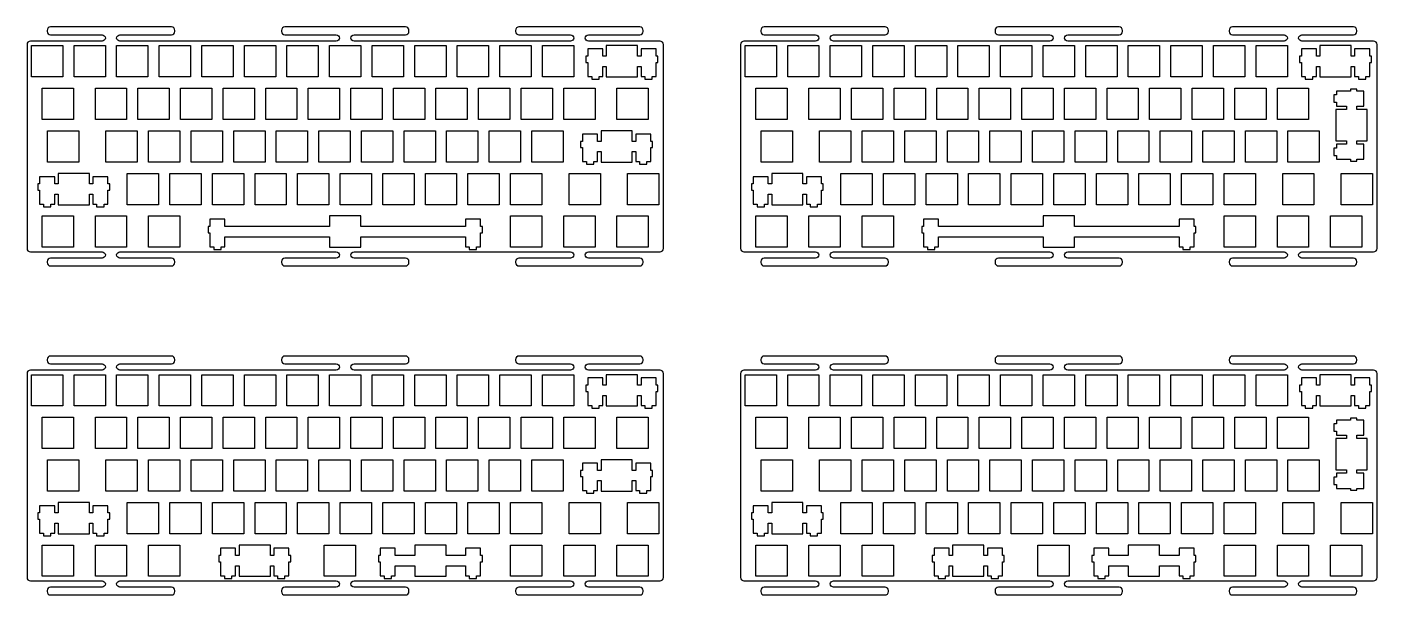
# Model space of a CAD drawing. Extents: x -303 to 932, y -145 to 109.
# Drawn here: x 328 to 932, y -145 to 109 of the extents above; entities that cross this region are included whole.
import ezdxf

# ---------------------------------------------------------------- set-up
doc = ezdxf.new("R2010")
doc.units = 0
doc.header["$MEASUREMENT"] = 0

msp = doc.modelspace()

# ---------------------------------------------------------------- linework, layer by layer
at = {"linetype": 'Continuous'}
for points in [[(328.1, 55.76), (328.1, 10.66), (328.1, 10.16, 0.414214), (329.6, 8.66), (361.66, 8.66, -0.399638), (363.15, 7.23, -0.399638), (361.66, 5.81), (338.66, 5.81, 0.414214), (337.16, 4.31), (337.16, 3.81, 0.414214), (338.66, 2.31), (365.68, 2.31), (392.7, 2.31, 0.414214), (394.2, 3.81), (394.2, 4.31, 0.414214), (392.7, 5.81), (369.7, 5.81, -0.399638), (368.2, 7.23, -0.399638), (369.7, 8.66), (466.43, 8.66, -0.399638), (467.92, 7.23, -0.399638), (466.43, 5.81), (443.43, 5.81, 0.414214), (441.93, 4.31), (441.93, 3.81, 0.414214), (443.43, 2.31), (470.45, 2.31), (497.47, 2.31, 0.414214), (498.97, 3.81), (498.97, 4.31, 0.414214), (497.47, 5.81), (474.47, 5.81, -0.399638), (472.97, 7.23, -0.399638), (474.47, 8.66), (571.2, 8.66, -0.399638), (572.69, 7.23, -0.399638), (571.2, 5.81), (548.2, 5.81, 0.414214), (546.7, 4.31), (546.7, 3.81, 0.414214), (548.2, 2.31), (575.22, 2.31), (602.24, 2.31, 0.414214), (603.74, 3.81), (603.74, 4.31, 0.414214), (602.24, 5.81), (579.24, 5.81, -0.399638), (577.74, 7.23, -0.399638), (579.24, 8.66), (611.3, 8.66, 0.414214), (612.8, 10.16), (612.8, 55.76), (612.8, 101.36, 0.414214), (611.3, 102.86), (579.24, 102.86, -0.399638), (577.74, 104.28, -0.399638), (579.24, 105.71), (602.24, 105.71, 0.414214), (603.74, 107.21), (603.74, 107.71, 0.414214), (602.24, 109.21), (575.22, 109.21), (548.2, 109.21, 0.414214), (546.7, 107.71), (546.7, 107.21, 0.414214), (548.2, 105.71), (571.2, 105.71, -0.399638), (572.69, 104.28, -0.399638), (571.2, 102.86), (474.47, 102.86, -0.399638), (472.97, 104.28, -0.399638), (474.47, 105.71), (497.47, 105.71, 0.414214), (498.97, 107.21), (498.97, 107.71, 0.414214), (497.47, 109.21), (470.45, 109.21), (443.43, 109.21, 0.414214), (441.93, 107.71), (441.93, 107.21, 0.414214), (443.43, 105.71), (466.43, 105.71, -0.399638), (467.92, 104.28, -0.399638), (466.43, 102.86), (369.7, 102.86, -0.399638), (368.2, 104.28, -0.399638), (369.7, 105.71), (392.7, 105.71, 0.414214), (394.2, 107.21), (394.2, 107.71, 0.414214), (392.7, 109.21), (365.68, 109.21), (338.66, 109.21, 0.414214), (337.16, 107.71), (337.16, 107.21, 0.414214), (338.66, 105.71), (361.66, 105.71, -0.399638), (363.15, 104.28, -0.399638), (361.66, 102.86), (329.6, 102.86, 0.414214), (328.1, 101.36), (328.1, 100.86)], [(647.35, 55.76), (647.35, 10.66), (647.35, 10.16, 0.414214), (648.85, 8.66), (680.91, 8.66, -0.399638), (682.4, 7.23, -0.399638), (680.91, 5.81), (657.91, 5.81, 0.414214), (656.41, 4.31), (656.41, 3.81, 0.414214), (657.91, 2.31), (684.93, 2.31), (711.95, 2.31, 0.414214), (713.45, 3.81), (713.45, 4.31, 0.414214), (711.95, 5.81), (688.95, 5.81, -0.399638), (687.45, 7.23, -0.399638), (688.95, 8.66), (785.68, 8.66, -0.399638), (787.17, 7.23, -0.399638), (785.68, 5.81), (762.68, 5.81, 0.414214), (761.18, 4.31), (761.18, 3.81, 0.414214), (762.68, 2.31), (789.7, 2.31), (816.72, 2.31, 0.414214), (818.22, 3.81), (818.22, 4.31, 0.414214), (816.72, 5.81), (793.72, 5.81, -0.399638), (792.22, 7.23, -0.399638), (793.72, 8.66), (890.45, 8.66, -0.399638), (891.94, 7.23, -0.399638), (890.45, 5.81), (867.45, 5.81, 0.414214), (865.95, 4.31), (865.95, 3.81, 0.414214), (867.45, 2.31), (894.47, 2.31), (921.49, 2.31, 0.414214), (922.99, 3.81), (922.99, 4.31, 0.414214), (921.49, 5.81), (898.49, 5.81, -0.399638), (896.99, 7.23, -0.399638), (898.49, 8.66), (930.55, 8.66, 0.414214), (932.05, 10.16), (932.05, 55.76), (932.05, 101.36, 0.414214), (930.55, 102.86), (898.49, 102.86, -0.399638), (896.99, 104.28, -0.399638), (898.49, 105.71), (921.49, 105.71, 0.414214), (922.99, 107.21), (922.99, 107.71, 0.414214), (921.49, 109.21), (894.47, 109.21), (867.45, 109.21, 0.414214), (865.95, 107.71), (865.95, 107.21, 0.414214), (867.45, 105.71), (890.45, 105.71, -0.399638), (891.94, 104.28, -0.399638), (890.45, 102.86), (793.72, 102.86, -0.399638), (792.22, 104.28, -0.399638), (793.72, 105.71), (816.72, 105.71, 0.414214), (818.22, 107.21), (818.22, 107.71, 0.414214), (816.72, 109.21), (789.7, 109.21), (762.68, 109.21, 0.414214), (761.18, 107.71), (761.18, 107.21, 0.414214), (762.68, 105.71), (785.68, 105.71, -0.399638), (787.17, 104.28, -0.399638), (785.68, 102.86), (688.95, 102.86, -0.399638), (687.45, 104.28, -0.399638), (688.95, 105.71), (711.95, 105.71, 0.414214), (713.45, 107.21), (713.45, 107.71, 0.414214), (711.95, 109.21), (684.93, 109.21), (657.91, 109.21, 0.414214), (656.41, 107.71), (656.41, 107.21, 0.414214), (657.91, 105.71), (680.91, 105.71, -0.399638), (682.4, 104.28, -0.399638), (680.91, 102.86), (648.85, 102.86, 0.414214), (647.35, 101.36), (647.35, 100.86)], [(328.1, -91.44), (328.1, -136.54), (328.1, -137.04, 0.414214), (329.6, -138.54), (361.66, -138.54, -0.399638), (363.15, -139.97, -0.399638), (361.66, -141.39), (338.66, -141.39, 0.414214), (337.16, -142.89), (337.16, -143.39, 0.414214), (338.66, -144.89), (365.68, -144.89), (392.7, -144.89, 0.414214), (394.2, -143.39), (394.2, -142.89, 0.414214), (392.7, -141.39), (369.7, -141.39, -0.399638), (368.2, -139.97, -0.399638), (369.7, -138.54), (466.43, -138.54, -0.399638), (467.92, -139.97, -0.399638), (466.43, -141.39), (443.43, -141.39, 0.414214), (441.93, -142.89), (441.93, -143.39, 0.414214), (443.43, -144.89), (470.45, -144.89), (497.47, -144.89, 0.414214), (498.97, -143.39), (498.97, -142.89, 0.414214), (497.47, -141.39), (474.47, -141.39, -0.399638), (472.97, -139.97, -0.399638), (474.47, -138.54), (571.2, -138.54, -0.399638), (572.69, -139.97, -0.399638), (571.2, -141.39), (548.2, -141.39, 0.414214), (546.7, -142.89), (546.7, -143.39, 0.414214), (548.2, -144.89), (575.22, -144.89), (602.24, -144.89, 0.414214), (603.74, -143.39), (603.74, -142.89, 0.414214), (602.24, -141.39), (579.24, -141.39, -0.399638), (577.74, -139.97, -0.399638), (579.24, -138.54), (611.3, -138.54, 0.414214), (612.8, -137.04), (612.8, -91.44), (612.8, -45.84, 0.414214), (611.3, -44.34), (579.24, -44.34, -0.399638), (577.74, -42.92, -0.399638), (579.24, -41.49), (602.24, -41.49, 0.414214), (603.74, -39.99), (603.74, -39.49, 0.414214), (602.24, -37.99), (575.22, -37.99), (548.2, -37.99, 0.414214), (546.7, -39.49), (546.7, -39.99, 0.414214), (548.2, -41.49), (571.2, -41.49, -0.399638), (572.69, -42.92, -0.399638), (571.2, -44.34), (474.47, -44.34, -0.399638), (472.97, -42.92, -0.399638), (474.47, -41.49), (497.47, -41.49, 0.414214), (498.97, -39.99), (498.97, -39.49, 0.414214), (497.47, -37.99), (470.45, -37.99), (443.43, -37.99, 0.414214), (441.93, -39.49), (441.93, -39.99, 0.414214), (443.43, -41.49), (466.43, -41.49, -0.399638), (467.92, -42.92, -0.399638), (466.43, -44.34), (369.7, -44.34, -0.399638), (368.2, -42.92, -0.399638), (369.7, -41.49), (392.7, -41.49, 0.414214), (394.2, -39.99), (394.2, -39.49, 0.414214), (392.7, -37.99), (365.68, -37.99), (338.66, -37.99, 0.414214), (337.16, -39.49), (337.16, -39.99, 0.414214), (338.66, -41.49), (361.66, -41.49, -0.399638), (363.15, -42.92, -0.399638), (361.66, -44.34), (329.6, -44.34, 0.414214), (328.1, -45.84), (328.1, -46.34)], [(647.35, -91.44), (647.35, -136.54), (647.35, -137.04, 0.414214), (648.85, -138.54), (680.91, -138.54, -0.399638), (682.4, -139.97, -0.399638), (680.91, -141.39), (657.91, -141.39, 0.414214), (656.41, -142.89), (656.41, -143.39, 0.414214), (657.91, -144.89), (684.93, -144.89), (711.95, -144.89, 0.414214), (713.45, -143.39), (713.45, -142.89, 0.414214), (711.95, -141.39), (688.95, -141.39, -0.399638), (687.45, -139.97, -0.399638), (688.95, -138.54), (785.68, -138.54, -0.399638), (787.17, -139.97, -0.399638), (785.68, -141.39), (762.68, -141.39, 0.414214), (761.18, -142.89), (761.18, -143.39, 0.414214), (762.68, -144.89), (789.7, -144.89), (816.72, -144.89, 0.414214), (818.22, -143.39), (818.22, -142.89, 0.414214), (816.72, -141.39), (793.72, -141.39, -0.399638), (792.22, -139.97, -0.399638), (793.72, -138.54), (890.45, -138.54, -0.399638), (891.94, -139.97, -0.399638), (890.45, -141.39), (867.45, -141.39, 0.414214), (865.95, -142.89), (865.95, -143.39, 0.414214), (867.45, -144.89), (894.47, -144.89), (921.49, -144.89, 0.414214), (922.99, -143.39), (922.99, -142.89, 0.414214), (921.49, -141.39), (898.49, -141.39, -0.399638), (896.99, -139.97, -0.399638), (898.49, -138.54), (930.55, -138.54, 0.414214), (932.05, -137.04), (932.05, -91.44), (932.05, -45.84, 0.414214), (930.55, -44.34), (898.49, -44.34, -0.399638), (896.99, -42.92, -0.399638), (898.49, -41.49), (921.49, -41.49, 0.414214), (922.99, -39.99), (922.99, -39.49, 0.414214), (921.49, -37.99), (894.47, -37.99), (867.45, -37.99, 0.414214), (865.95, -39.49), (865.95, -39.99, 0.414214), (867.45, -41.49), (890.45, -41.49, -0.399638), (891.94, -42.92, -0.399638), (890.45, -44.34), (793.72, -44.34, -0.399638), (792.22, -42.92, -0.399638), (793.72, -41.49), (816.72, -41.49, 0.414214), (818.22, -39.99), (818.22, -39.49, 0.414214), (816.72, -37.99), (789.7, -37.99), (762.68, -37.99, 0.414214), (761.18, -39.49), (761.18, -39.99, 0.414214), (762.68, -41.49), (785.68, -41.49, -0.399638), (787.17, -42.92, -0.399638), (785.68, -44.34), (688.95, -44.34, -0.399638), (687.45, -42.92, -0.399638), (688.95, -41.49), (711.95, -41.49, 0.414214), (713.45, -39.99), (713.45, -39.49, 0.414214), (711.95, -37.99), (684.93, -37.99), (657.91, -37.99, 0.414214), (656.41, -39.49), (656.41, -39.99, 0.414214), (657.91, -41.49), (680.91, -41.49, -0.399638), (682.4, -42.92, -0.399638), (680.91, -44.34), (648.85, -44.34, 0.414214), (647.35, -45.84), (647.35, -46.34)]]:
    msp.add_lwpolyline(points, format="xyb", close=True, dxfattribs=at)
at = {"color": 0}
for points in [[(344.1, 100.86), (344.1, 86.86), (330.1, 86.86), (330.1, 100.86)], [(330.1, 100.86), (344.1, 100.86), (344.1, 86.86), (330.1, 86.86)], [(349.15, 100.86), (363.15, 100.86), (363.15, 86.86), (349.15, 86.86)], [(368.2, 100.86), (382.2, 100.86), (382.2, 86.86), (368.2, 86.86)], [(387.25, 100.86), (401.25, 100.86), (401.25, 86.86), (387.25, 86.86)], [(406.3, 100.86), (420.3, 100.86), (420.3, 86.86), (406.3, 86.86)], [(425.35, 100.86), (439.35, 100.86), (439.35, 86.86), (425.35, 86.86)], [(444.4, 100.86), (458.4, 100.86), (458.4, 86.86), (444.4, 86.86)], [(463.45, 100.86), (477.45, 100.86), (477.45, 86.86), (463.45, 86.86)], [(482.5, 100.86), (496.5, 100.86), (496.5, 86.86), (482.5, 86.86)], [(501.55, 100.86), (515.55, 100.86), (515.55, 86.86), (501.55, 86.86)], [(520.6, 100.86), (534.6, 100.86), (534.6, 86.86), (520.6, 86.86)], [(539.65, 100.86), (553.65, 100.86), (553.65, 86.86), (539.65, 86.86)], [(558.7, 100.86), (572.7, 100.86), (572.7, 86.86), (558.7, 86.86)], [(587.27, 100.86), (587.27, 96.16), (585.75, 96.16), (585.75, 99.39), (579, 99.39), (579, 96.16), (578.17, 96.16), (578.17, 93.36), (579, 93.36), (579, 87.09), (580.72, 87.09), (580.72, 85.89), (584.02, 85.89), (584.02, 87.09), (585.75, 87.09), (585.75, 91.56), (587.27, 91.56), (587.27, 86.86), (601.27, 86.86), (601.27, 91.56), (602.8, 91.56), (602.8, 87.09), (604.52, 87.09), (604.52, 85.89), (607.82, 85.89), (607.82, 87.09), (609.55, 87.09), (609.55, 93.36), (610.37, 93.36), (610.37, 96.16), (609.55, 96.16), (609.55, 99.39), (602.8, 99.39), (602.8, 96.16), (601.27, 96.16), (601.27, 100.86)], [(663.35, 100.86), (663.35, 86.86), (649.35, 86.86), (649.35, 100.86)], [(649.35, 100.86), (663.35, 100.86), (663.35, 86.86), (649.35, 86.86)], [(668.4, 100.86), (682.4, 100.86), (682.4, 86.86), (668.4, 86.86)], [(687.45, 100.86), (701.45, 100.86), (701.45, 86.86), (687.45, 86.86)], [(706.5, 100.86), (720.5, 100.86), (720.5, 86.86), (706.5, 86.86)], [(725.55, 100.86), (739.55, 100.86), (739.55, 86.86), (725.55, 86.86)], [(744.59, 100.86), (758.59, 100.86), (758.59, 86.86), (744.59, 86.86)], [(763.64, 100.86), (777.65, 100.86), (777.65, 86.86), (763.64, 86.86)], [(782.69, 100.86), (796.7, 100.86), (796.7, 86.86), (782.69, 86.86)], [(801.74, 100.86), (815.75, 100.86), (815.75, 86.86), (801.74, 86.86)], [(820.79, 100.86), (834.8, 100.86), (834.8, 86.86), (820.79, 86.86)], [(839.84, 100.86), (853.85, 100.86), (853.85, 86.86), (839.84, 86.86)], [(858.89, 100.86), (872.9, 100.86), (872.9, 86.86), (858.89, 86.86)], [(877.94, 100.86), (891.95, 100.86), (891.95, 86.86), (877.94, 86.86)], [(906.52, 100.86), (906.52, 96.16), (905, 96.16), (905, 99.39), (898.24, 99.39), (898.24, 96.16), (897.42, 96.16), (897.42, 93.36), (898.24, 93.36), (898.24, 87.09), (899.97, 87.09), (899.97, 85.89), (903.27, 85.89), (903.27, 87.09), (905, 87.09), (905, 91.56), (906.52, 91.56), (906.52, 86.86), (920.52, 86.86), (920.52, 91.56), (922.04, 91.56), (922.04, 87.09), (923.77, 87.09), (923.77, 85.89), (927.07, 85.89), (927.07, 87.09), (928.8, 87.09), (928.8, 93.36), (929.62, 93.36), (929.62, 96.16), (928.8, 96.16), (928.8, 99.39), (922.04, 99.39), (922.04, 96.16), (920.52, 96.16), (920.52, 100.86)], [(334.86, 81.81), (348.86, 81.81), (348.86, 67.81), (334.86, 67.81)], [(358.67, 81.81), (372.67, 81.81), (372.67, 67.81), (358.67, 67.81)], [(377.72, 81.81), (391.72, 81.81), (391.72, 67.81), (377.72, 67.81)], [(396.77, 81.81), (410.77, 81.81), (410.77, 67.81), (396.77, 67.81)], [(415.82, 81.81), (429.82, 81.81), (429.82, 67.81), (415.82, 67.81)], [(434.87, 81.81), (448.87, 81.81), (448.87, 67.81), (434.87, 67.81)], [(453.92, 81.81), (467.92, 81.81), (467.92, 67.81), (453.92, 67.81)], [(472.97, 81.81), (486.97, 81.81), (486.97, 67.81), (472.97, 67.81)], [(492.02, 81.81), (506.02, 81.81), (506.02, 67.81), (492.02, 67.81)], [(511.07, 81.81), (525.07, 81.81), (525.07, 67.81), (511.07, 67.81)], [(530.12, 81.81), (544.12, 81.81), (544.12, 67.81), (530.12, 67.81)], [(549.17, 81.81), (563.17, 81.81), (563.17, 67.81), (549.17, 67.81)], [(568.22, 81.81), (582.22, 81.81), (582.22, 67.81), (568.22, 67.81)], [(592.03, 81.81), (606.03, 81.81), (606.03, 67.81), (592.03, 67.81)], [(654.11, 81.81), (668.11, 81.81), (668.11, 67.81), (654.11, 67.81)], [(677.92, 81.81), (691.92, 81.81), (691.92, 67.81), (677.92, 67.81)], [(696.97, 81.81), (710.97, 81.81), (710.97, 67.81), (696.97, 67.81)], [(716.02, 81.81), (730.02, 81.81), (730.02, 67.81), (716.02, 67.81)], [(735.07, 81.81), (749.07, 81.81), (749.07, 67.81), (735.07, 67.81)], [(754.12, 81.81), (768.12, 81.81), (768.12, 67.81), (754.12, 67.81)], [(773.17, 81.81), (787.17, 81.81), (787.17, 67.81), (773.17, 67.81)], [(792.22, 81.81), (806.22, 81.81), (806.22, 67.81), (792.22, 67.81)], [(811.27, 81.81), (825.27, 81.81), (825.27, 67.81), (811.27, 67.81)], [(830.32, 81.81), (844.32, 81.81), (844.32, 67.81), (830.32, 67.81)], [(849.37, 81.81), (863.37, 81.81), (863.37, 67.81), (849.37, 67.81)], [(868.42, 81.81), (882.42, 81.81), (882.42, 67.81), (868.42, 67.81)], [(887.47, 81.81), (901.47, 81.81), (901.47, 67.81), (887.47, 67.81)], [(920.16, 81.38), (920.16, 80.56), (913.89, 80.56), (913.89, 78.83), (912.69, 78.83), (912.69, 75.53), (913.89, 75.53), (913.89, 73.81), (918.36, 73.81), (918.36, 72.28), (913.66, 72.28), (913.66, 58.28), (918.36, 58.28), (918.36, 56.76), (913.89, 56.76), (913.89, 55.03), (912.69, 55.03), (912.69, 51.73), (913.89, 51.73), (913.89, 50.01), (920.16, 50.01), (920.16, 49.18), (922.96, 49.18), (922.96, 50.01), (926.19, 50.01), (926.19, 56.76), (922.96, 56.76), (922.96, 58.28), (927.66, 58.28), (927.66, 72.28), (922.96, 72.28), (922.96, 73.81), (926.19, 73.81), (926.19, 80.56), (922.96, 80.56), (922.96, 81.38)], [(337.24, 62.76), (351.24, 62.76), (351.24, 48.76), (337.24, 48.76)], [(363.43, 62.76), (377.43, 62.76), (377.43, 48.76), (363.43, 48.76)], [(382.48, 62.76), (396.48, 62.76), (396.48, 48.76), (382.48, 48.76)], [(401.53, 62.76), (415.53, 62.76), (415.53, 48.76), (401.53, 48.76)], [(420.58, 62.76), (434.58, 62.76), (434.58, 48.76), (420.58, 48.76)], [(439.63, 62.76), (453.63, 62.76), (453.63, 48.76), (439.63, 48.76)], [(458.68, 62.76), (472.68, 62.76), (472.68, 48.76), (458.68, 48.76)], [(477.73, 62.76), (491.73, 62.76), (491.73, 48.76), (477.73, 48.76)], [(496.78, 62.76), (510.78, 62.76), (510.78, 48.76), (496.78, 48.76)], [(515.83, 62.76), (529.83, 62.76), (529.83, 48.76), (515.83, 48.76)], [(534.88, 62.76), (548.88, 62.76), (548.88, 48.76), (534.88, 48.76)], [(553.93, 62.76), (567.93, 62.76), (567.93, 48.76), (553.93, 48.76)], [(584.89, 62.76), (584.89, 58.06), (583.36, 58.06), (583.36, 61.29), (576.62, 61.29), (576.62, 58.06), (575.79, 58.06), (575.79, 55.26), (576.62, 55.26), (576.62, 48.99), (578.34, 48.99), (578.34, 47.79), (581.64, 47.79), (581.64, 48.99), (583.36, 48.99), (583.36, 53.46), (584.89, 53.46), (584.89, 48.76), (598.89, 48.76), (598.89, 53.46), (600.42, 53.46), (600.42, 48.99), (602.14, 48.99), (602.14, 47.79), (605.44, 47.79), (605.44, 48.99), (607.16, 48.99), (607.16, 55.26), (607.99, 55.26), (607.99, 58.06), (607.16, 58.06), (607.16, 61.29), (600.42, 61.29), (600.42, 58.06), (598.89, 58.06), (598.89, 62.76)], [(656.49, 62.76), (670.49, 62.76), (670.49, 48.76), (656.49, 48.76)], [(682.68, 62.76), (696.68, 62.76), (696.68, 48.76), (682.68, 48.76)], [(701.73, 62.76), (715.73, 62.76), (715.73, 48.76), (701.73, 48.76)], [(720.78, 62.76), (734.78, 62.76), (734.78, 48.76), (720.78, 48.76)], [(739.83, 62.76), (753.83, 62.76), (753.83, 48.76), (739.83, 48.76)], [(758.88, 62.76), (772.88, 62.76), (772.88, 48.76), (758.88, 48.76)], [(777.93, 62.76), (791.93, 62.76), (791.93, 48.76), (777.93, 48.76)], [(796.98, 62.76), (810.98, 62.76), (810.98, 48.76), (796.98, 48.76)], [(816.03, 62.76), (830.03, 62.76), (830.03, 48.76), (816.03, 48.76)], [(835.08, 62.76), (849.08, 62.76), (849.08, 48.76), (835.08, 48.76)], [(854.13, 62.76), (868.13, 62.76), (868.13, 48.76), (854.13, 48.76)], [(873.18, 62.76), (887.18, 62.76), (887.18, 48.76), (873.18, 48.76)], [(873.18, 62.76), (887.18, 62.76), (887.18, 48.76), (873.18, 48.76)], [(892.23, 62.76), (906.23, 62.76), (906.23, 48.76), (892.23, 48.76)], [(342, 43.71), (342, 39.01), (340.48, 39.01), (340.48, 42.24), (333.73, 42.24), (333.73, 39.01), (332.9, 39.01), (332.9, 36.21), (333.73, 36.21), (333.73, 29.94), (335.45, 29.94), (335.45, 28.74), (338.75, 28.74), (338.75, 29.94), (340.48, 29.94), (340.48, 34.41), (342, 34.41), (342, 29.71), (356, 29.71), (356, 34.41), (357.53, 34.41), (357.53, 29.94), (359.25, 29.94), (359.25, 28.74), (362.55, 28.74), (362.55, 29.94), (364.28, 29.94), (364.28, 36.21), (365.1, 36.21), (365.1, 39.01), (364.28, 39.01), (364.28, 42.24), (357.53, 42.24), (357.53, 39.01), (356, 39.01), (356, 43.71)], [(372.96, 43.71), (386.96, 43.71), (386.96, 29.71), (372.96, 29.71)], [(392.01, 43.71), (406.01, 43.71), (406.01, 29.71), (392.01, 29.71)], [(411.06, 43.71), (425.06, 43.71), (425.06, 29.71), (411.06, 29.71)], [(430.11, 43.71), (444.11, 43.71), (444.11, 29.71), (430.11, 29.71)], [(449.16, 43.71), (463.16, 43.71), (463.16, 29.71), (449.16, 29.71)], [(468.21, 43.71), (482.21, 43.71), (482.21, 29.71), (468.21, 29.71)], [(487.26, 43.71), (501.26, 43.71), (501.26, 29.71), (487.26, 29.71)], [(506.31, 43.71), (520.31, 43.71), (520.31, 29.71), (506.31, 29.71)], [(525.36, 43.71), (539.36, 43.71), (539.36, 29.71), (525.36, 29.71)], [(544.41, 43.71), (558.41, 43.71), (558.41, 29.71), (544.41, 29.71)], [(570.6, 43.71), (584.6, 43.71), (584.6, 29.71), (570.6, 29.71)], [(596.8, 43.71), (610.8, 43.71), (610.8, 29.71), (596.8, 29.71)], [(661.25, 43.71), (661.25, 39.01), (659.73, 39.01), (659.73, 42.24), (652.98, 42.24), (652.98, 39.01), (652.15, 39.01), (652.15, 36.21), (652.98, 36.21), (652.98, 29.94), (654.7, 29.94), (654.7, 28.74), (658, 28.74), (658, 29.94), (659.73, 29.94), (659.73, 34.41), (661.25, 34.41), (661.25, 29.71), (675.25, 29.71), (675.25, 34.41), (676.78, 34.41), (676.78, 29.94), (678.5, 29.94), (678.5, 28.74), (681.8, 28.74), (681.8, 29.94), (683.53, 29.94), (683.53, 36.21), (684.35, 36.21), (684.35, 39.01), (683.53, 39.01), (683.53, 42.24), (676.78, 42.24), (676.78, 39.01), (675.25, 39.01), (675.25, 43.71)], [(692.21, 43.71), (706.21, 43.71), (706.21, 29.71), (692.21, 29.71)], [(711.26, 43.71), (725.26, 43.71), (725.26, 29.71), (711.26, 29.71)], [(730.31, 43.71), (744.31, 43.71), (744.31, 29.71), (730.31, 29.71)], [(749.36, 43.71), (763.36, 43.71), (763.36, 29.71), (749.36, 29.71)], [(768.41, 43.71), (782.41, 43.71), (782.41, 29.71), (768.41, 29.71)], [(787.46, 43.71), (801.46, 43.71), (801.46, 29.71), (787.46, 29.71)], [(806.51, 43.71), (820.51, 43.71), (820.51, 29.71), (806.51, 29.71)], [(825.56, 43.71), (839.56, 43.71), (839.56, 29.71), (825.56, 29.71)], [(844.61, 43.71), (858.61, 43.71), (858.61, 29.71), (844.61, 29.71)], [(863.66, 43.71), (877.66, 43.71), (877.66, 29.71), (863.66, 29.71)], [(889.85, 43.71), (903.85, 43.71), (903.85, 29.71), (889.85, 29.71)], [(916.04, 43.71), (930.05, 43.71), (930.05, 29.71), (916.04, 29.71)], [(334.86, 24.66), (348.86, 24.66), (348.86, 10.66), (334.86, 10.66)], [(372.67, 24.66), (372.67, 10.66), (358.67, 10.66), (358.67, 24.66)], [(382.48, 24.66), (396.48, 24.66), (396.48, 10.66), (382.48, 10.66)], [(463.45, 24.66), (463.45, 19.96), (416.67, 19.96), (416.67, 23.19), (409.92, 23.19), (409.92, 19.96), (409.1, 19.96), (409.1, 17.16), (409.92, 17.16), (409.92, 10.89), (411.65, 10.89), (411.65, 9.69), (414.95, 9.69), (414.95, 10.89), (416.67, 10.89), (416.67, 15.36), (463.45, 15.36), (463.45, 10.66), (477.45, 10.66), (477.45, 15.36), (524.22, 15.36), (524.22, 10.89), (525.95, 10.89), (525.95, 9.69), (529.25, 9.69), (529.25, 10.89), (530.97, 10.89), (530.97, 17.16), (531.8, 17.16), (531.8, 19.96), (530.97, 19.96), (530.97, 23.19), (524.22, 23.19), (524.22, 19.96), (477.45, 19.96), (477.45, 24.66)], [(544.41, 24.66), (558.41, 24.66), (558.41, 10.66), (544.41, 10.66)], [(582.22, 24.66), (582.22, 10.66), (568.22, 10.66), (568.22, 24.66)], [(592.03, 24.66), (606.03, 24.66), (606.03, 10.66), (592.03, 10.66)], [(654.11, 24.66), (668.11, 24.66), (668.11, 10.66), (654.11, 10.66)], [(691.92, 24.66), (691.92, 10.66), (677.92, 10.66), (677.92, 24.66)], [(701.73, 24.66), (715.73, 24.66), (715.73, 10.66), (701.73, 10.66)], [(782.69, 24.66), (782.69, 19.96), (735.92, 19.96), (735.92, 23.19), (729.17, 23.19), (729.17, 19.96), (728.35, 19.96), (728.35, 17.16), (729.17, 17.16), (729.17, 10.89), (730.9, 10.89), (730.9, 9.69), (734.2, 9.69), (734.2, 10.89), (735.92, 10.89), (735.92, 15.36), (782.69, 15.36), (782.69, 10.66), (796.7, 10.66), (796.7, 15.36), (843.47, 15.36), (843.47, 10.89), (845.2, 10.89), (845.2, 9.69), (848.49, 9.69), (848.49, 10.89), (850.22, 10.89), (850.22, 17.16), (851.05, 17.16), (851.05, 19.96), (850.22, 19.96), (850.22, 23.19), (843.47, 23.19), (843.47, 19.96), (796.7, 19.96), (796.7, 24.66)], [(863.66, 24.66), (877.66, 24.66), (877.66, 10.66), (863.66, 10.66)], [(901.47, 24.66), (901.47, 10.66), (887.47, 10.66), (887.47, 24.66)], [(911.28, 24.66), (925.28, 24.66), (925.28, 10.66), (911.28, 10.66)], [(344.1, -46.34), (344.1, -60.34), (330.1, -60.34), (330.1, -46.34)], [(330.1, -46.34), (344.1, -46.34), (344.1, -60.34), (330.1, -60.34)], [(349.15, -46.34), (363.15, -46.34), (363.15, -60.34), (349.15, -60.34)], [(368.2, -46.34), (382.2, -46.34), (382.2, -60.34), (368.2, -60.34)], [(387.25, -46.34), (401.25, -46.34), (401.25, -60.34), (387.25, -60.34)], [(406.3, -46.34), (420.3, -46.34), (420.3, -60.34), (406.3, -60.34)], [(425.35, -46.34), (439.35, -46.34), (439.35, -60.34), (425.35, -60.34)], [(444.4, -46.34), (458.4, -46.34), (458.4, -60.34), (444.4, -60.34)], [(463.45, -46.34), (477.45, -46.34), (477.45, -60.34), (463.45, -60.34)], [(482.5, -46.34), (496.5, -46.34), (496.5, -60.34), (482.5, -60.34)], [(501.55, -46.34), (515.55, -46.34), (515.55, -60.34), (501.55, -60.34)], [(520.6, -46.34), (534.6, -46.34), (534.6, -60.34), (520.6, -60.34)], [(539.65, -46.34), (553.65, -46.34), (553.65, -60.34), (539.65, -60.34)], [(558.7, -46.34), (572.7, -46.34), (572.7, -60.34), (558.7, -60.34)], [(587.27, -46.34), (587.27, -51.04), (585.75, -51.04), (585.75, -47.81), (579, -47.81), (579, -51.04), (578.17, -51.04), (578.17, -53.84), (579, -53.84), (579, -60.11), (580.72, -60.11), (580.72, -61.31), (584.02, -61.31), (584.02, -60.11), (585.75, -60.11), (585.75, -55.64), (587.27, -55.64), (587.27, -60.34), (601.27, -60.34), (601.27, -55.64), (602.8, -55.64), (602.8, -60.11), (604.52, -60.11), (604.52, -61.31), (607.82, -61.31), (607.82, -60.11), (609.55, -60.11), (609.55, -53.84), (610.37, -53.84), (610.37, -51.04), (609.55, -51.04), (609.55, -47.81), (602.8, -47.81), (602.8, -51.04), (601.27, -51.04), (601.27, -46.34)], [(663.35, -46.34), (663.35, -60.34), (649.35, -60.34), (649.35, -46.34)], [(649.35, -46.34), (663.35, -46.34), (663.35, -60.34), (649.35, -60.34)], [(668.4, -46.34), (682.4, -46.34), (682.4, -60.34), (668.4, -60.34)], [(687.45, -46.34), (701.45, -46.34), (701.45, -60.34), (687.45, -60.34)], [(706.5, -46.34), (720.5, -46.34), (720.5, -60.34), (706.5, -60.34)], [(725.55, -46.34), (739.55, -46.34), (739.55, -60.34), (725.55, -60.34)], [(744.59, -46.34), (758.59, -46.34), (758.59, -60.34), (744.59, -60.34)], [(763.64, -46.34), (777.65, -46.34), (777.65, -60.34), (763.64, -60.34)], [(782.69, -46.34), (796.7, -46.34), (796.7, -60.34), (782.69, -60.34)], [(801.74, -46.34), (815.75, -46.34), (815.75, -60.34), (801.74, -60.34)], [(820.79, -46.34), (834.8, -46.34), (834.8, -60.34), (820.79, -60.34)], [(839.84, -46.34), (853.85, -46.34), (853.85, -60.34), (839.84, -60.34)], [(858.89, -46.34), (872.9, -46.34), (872.9, -60.34), (858.89, -60.34)], [(877.94, -46.34), (891.95, -46.34), (891.95, -60.34), (877.94, -60.34)], [(906.52, -46.34), (906.52, -51.04), (905, -51.04), (905, -47.81), (898.24, -47.81), (898.24, -51.04), (897.42, -51.04), (897.42, -53.84), (898.24, -53.84), (898.24, -60.11), (899.97, -60.11), (899.97, -61.31), (903.27, -61.31), (903.27, -60.11), (905, -60.11), (905, -55.64), (906.52, -55.64), (906.52, -60.34), (920.52, -60.34), (920.52, -55.64), (922.04, -55.64), (922.04, -60.11), (923.77, -60.11), (923.77, -61.31), (927.07, -61.31), (927.07, -60.11), (928.8, -60.11), (928.8, -53.84), (929.62, -53.84), (929.62, -51.04), (928.8, -51.04), (928.8, -47.81), (922.04, -47.81), (922.04, -51.04), (920.52, -51.04), (920.52, -46.34)], [(334.86, -65.39), (348.86, -65.39), (348.86, -79.39), (334.86, -79.39)], [(358.67, -65.39), (372.67, -65.39), (372.67, -79.39), (358.67, -79.39)], [(377.72, -65.39), (391.72, -65.39), (391.72, -79.39), (377.72, -79.39)], [(396.77, -65.39), (410.77, -65.39), (410.77, -79.39), (396.77, -79.39)], [(415.82, -65.39), (429.82, -65.39), (429.82, -79.39), (415.82, -79.39)], [(434.87, -65.39), (448.87, -65.39), (448.87, -79.39), (434.87, -79.39)], [(453.92, -65.39), (467.92, -65.39), (467.92, -79.39), (453.92, -79.39)], [(472.97, -65.39), (486.97, -65.39), (486.97, -79.39), (472.97, -79.39)], [(492.02, -65.39), (506.02, -65.39), (506.02, -79.39), (492.02, -79.39)], [(511.07, -65.39), (525.07, -65.39), (525.07, -79.39), (511.07, -79.39)], [(530.12, -65.39), (544.12, -65.39), (544.12, -79.39), (530.12, -79.39)], [(549.17, -65.39), (563.17, -65.39), (563.17, -79.39), (549.17, -79.39)], [(568.22, -65.39), (582.22, -65.39), (582.22, -79.39), (568.22, -79.39)], [(592.03, -65.39), (606.03, -65.39), (606.03, -79.39), (592.03, -79.39)], [(654.11, -65.39), (668.11, -65.39), (668.11, -79.39), (654.11, -79.39)], [(677.92, -65.39), (691.92, -65.39), (691.92, -79.39), (677.92, -79.39)], [(696.97, -65.39), (710.97, -65.39), (710.97, -79.39), (696.97, -79.39)], [(716.02, -65.39), (730.02, -65.39), (730.02, -79.39), (716.02, -79.39)], [(735.07, -65.39), (749.07, -65.39), (749.07, -79.39), (735.07, -79.39)], [(754.12, -65.39), (768.12, -65.39), (768.12, -79.39), (754.12, -79.39)], [(773.17, -65.39), (787.17, -65.39), (787.17, -79.39), (773.17, -79.39)], [(792.22, -65.39), (806.22, -65.39), (806.22, -79.39), (792.22, -79.39)], [(811.27, -65.39), (825.27, -65.39), (825.27, -79.39), (811.27, -79.39)], [(830.32, -65.39), (844.32, -65.39), (844.32, -79.39), (830.32, -79.39)], [(849.37, -65.39), (863.37, -65.39), (863.37, -79.39), (849.37, -79.39)], [(868.42, -65.39), (882.42, -65.39), (882.42, -79.39), (868.42, -79.39)], [(887.47, -65.39), (901.47, -65.39), (901.47, -79.39), (887.47, -79.39)], [(920.16, -65.82), (920.16, -66.64), (913.89, -66.64), (913.89, -68.37), (912.69, -68.37), (912.69, -71.67), (913.89, -71.67), (913.89, -73.39), (918.36, -73.39), (918.36, -74.92), (913.66, -74.92), (913.66, -88.92), (918.36, -88.92), (918.36, -90.44), (913.89, -90.44), (913.89, -92.17), (912.69, -92.17), (912.69, -95.47), (913.89, -95.47), (913.89, -97.19), (920.16, -97.19), (920.16, -98.02), (922.96, -98.02), (922.96, -97.19), (926.19, -97.19), (926.19, -90.44), (922.96, -90.44), (922.96, -88.92), (927.66, -88.92), (927.66, -74.92), (922.96, -74.92), (922.96, -73.39), (926.19, -73.39), (926.19, -66.64), (922.96, -66.64), (922.96, -65.82)], [(337.24, -84.44), (351.24, -84.44), (351.24, -98.44), (337.24, -98.44)], [(363.43, -84.44), (377.43, -84.44), (377.43, -98.44), (363.43, -98.44)], [(382.48, -84.44), (396.48, -84.44), (396.48, -98.44), (382.48, -98.44)], [(401.53, -84.44), (415.53, -84.44), (415.53, -98.44), (401.53, -98.44)], [(420.58, -84.44), (434.58, -84.44), (434.58, -98.44), (420.58, -98.44)], [(439.63, -84.44), (453.63, -84.44), (453.63, -98.44), (439.63, -98.44)], [(458.68, -84.44), (472.68, -84.44), (472.68, -98.44), (458.68, -98.44)], [(477.73, -84.44), (491.73, -84.44), (491.73, -98.44), (477.73, -98.44)], [(496.78, -84.44), (510.78, -84.44), (510.78, -98.44), (496.78, -98.44)], [(515.83, -84.44), (529.83, -84.44), (529.83, -98.44), (515.83, -98.44)], [(534.88, -84.44), (548.88, -84.44), (548.88, -98.44), (534.88, -98.44)], [(553.93, -84.44), (567.93, -84.44), (567.93, -98.44), (553.93, -98.44)], [(584.89, -84.44), (584.89, -89.14), (583.36, -89.14), (583.36, -85.91), (576.62, -85.91), (576.62, -89.14), (575.79, -89.14), (575.79, -91.94), (576.62, -91.94), (576.62, -98.21), (578.34, -98.21), (578.34, -99.41), (581.64, -99.41), (581.64, -98.21), (583.36, -98.21), (583.36, -93.74), (584.89, -93.74), (584.89, -98.44), (598.89, -98.44), (598.89, -93.74), (600.42, -93.74), (600.42, -98.21), (602.14, -98.21), (602.14, -99.41), (605.44, -99.41), (605.44, -98.21), (607.16, -98.21), (607.16, -91.94), (607.99, -91.94), (607.99, -89.14), (607.16, -89.14), (607.16, -85.91), (600.42, -85.91), (600.42, -89.14), (598.89, -89.14), (598.89, -84.44)], [(656.49, -84.44), (670.49, -84.44), (670.49, -98.44), (656.49, -98.44)], [(682.68, -84.44), (696.68, -84.44), (696.68, -98.44), (682.68, -98.44)], [(701.73, -84.44), (715.73, -84.44), (715.73, -98.44), (701.73, -98.44)], [(720.78, -84.44), (734.78, -84.44), (734.78, -98.44), (720.78, -98.44)], [(739.83, -84.44), (753.83, -84.44), (753.83, -98.44), (739.83, -98.44)], [(758.88, -84.44), (772.88, -84.44), (772.88, -98.44), (758.88, -98.44)], [(777.93, -84.44), (791.93, -84.44), (791.93, -98.44), (777.93, -98.44)], [(796.98, -84.44), (810.98, -84.44), (810.98, -98.44), (796.98, -98.44)], [(816.03, -84.44), (830.03, -84.44), (830.03, -98.44), (816.03, -98.44)], [(835.08, -84.44), (849.08, -84.44), (849.08, -98.44), (835.08, -98.44)], [(854.13, -84.44), (868.13, -84.44), (868.13, -98.44), (854.13, -98.44)], [(873.18, -84.44), (887.18, -84.44), (887.18, -98.44), (873.18, -98.44)], [(873.18, -84.44), (887.18, -84.44), (887.18, -98.44), (873.18, -98.44)], [(892.23, -84.44), (906.23, -84.44), (906.23, -98.44), (892.23, -98.44)], [(342, -103.49), (342, -108.19), (340.48, -108.19), (340.48, -104.96), (333.73, -104.96), (333.73, -108.19), (332.9, -108.19), (332.9, -110.99), (333.73, -110.99), (333.73, -117.26), (335.45, -117.26), (335.45, -118.46), (338.75, -118.46), (338.75, -117.26), (340.48, -117.26), (340.48, -112.79), (342, -112.79), (342, -117.49), (356, -117.49), (356, -112.79), (357.53, -112.79), (357.53, -117.26), (359.25, -117.26), (359.25, -118.46), (362.55, -118.46), (362.55, -117.26), (364.28, -117.26), (364.28, -110.99), (365.1, -110.99), (365.1, -108.19), (364.28, -108.19), (364.28, -104.96), (357.53, -104.96), (357.53, -108.19), (356, -108.19), (356, -103.49)], [(372.96, -103.49), (386.96, -103.49), (386.96, -117.49), (372.96, -117.49)], [(392.01, -103.49), (406.01, -103.49), (406.01, -117.49), (392.01, -117.49)], [(411.06, -103.49), (425.06, -103.49), (425.06, -117.49), (411.06, -117.49)], [(430.11, -103.49), (444.11, -103.49), (444.11, -117.49), (430.11, -117.49)], [(449.16, -103.49), (463.16, -103.49), (463.16, -117.49), (449.16, -117.49)], [(468.21, -103.49), (482.21, -103.49), (482.21, -117.49), (468.21, -117.49)], [(487.26, -103.49), (501.26, -103.49), (501.26, -117.49), (487.26, -117.49)], [(506.31, -103.49), (520.31, -103.49), (520.31, -117.49), (506.31, -117.49)], [(525.36, -103.49), (539.36, -103.49), (539.36, -117.49), (525.36, -117.49)], [(544.41, -103.49), (558.41, -103.49), (558.41, -117.49), (544.41, -117.49)], [(570.6, -103.49), (584.6, -103.49), (584.6, -117.49), (570.6, -117.49)], [(596.8, -103.49), (610.8, -103.49), (610.8, -117.49), (596.8, -117.49)], [(661.25, -103.49), (661.25, -108.19), (659.73, -108.19), (659.73, -104.96), (652.98, -104.96), (652.98, -108.19), (652.15, -108.19), (652.15, -110.99), (652.98, -110.99), (652.98, -117.26), (654.7, -117.26), (654.7, -118.46), (658, -118.46), (658, -117.26), (659.73, -117.26), (659.73, -112.79), (661.25, -112.79), (661.25, -117.49), (675.25, -117.49), (675.25, -112.79), (676.78, -112.79), (676.78, -117.26), (678.5, -117.26), (678.5, -118.46), (681.8, -118.46), (681.8, -117.26), (683.53, -117.26), (683.53, -110.99), (684.35, -110.99), (684.35, -108.19), (683.53, -108.19), (683.53, -104.96), (676.78, -104.96), (676.78, -108.19), (675.25, -108.19), (675.25, -103.49)], [(692.21, -103.49), (706.21, -103.49), (706.21, -117.49), (692.21, -117.49)], [(711.26, -103.49), (725.26, -103.49), (725.26, -117.49), (711.26, -117.49)], [(730.31, -103.49), (744.31, -103.49), (744.31, -117.49), (730.31, -117.49)], [(749.36, -103.49), (763.36, -103.49), (763.36, -117.49), (749.36, -117.49)], [(768.41, -103.49), (782.41, -103.49), (782.41, -117.49), (768.41, -117.49)], [(787.46, -103.49), (801.46, -103.49), (801.46, -117.49), (787.46, -117.49)], [(806.51, -103.49), (820.51, -103.49), (820.51, -117.49), (806.51, -117.49)], [(825.56, -103.49), (839.56, -103.49), (839.56, -117.49), (825.56, -117.49)], [(844.61, -103.49), (858.61, -103.49), (858.61, -117.49), (844.61, -117.49)], [(863.66, -103.49), (877.66, -103.49), (877.66, -117.49), (863.66, -117.49)], [(889.85, -103.49), (903.85, -103.49), (903.85, -117.49), (889.85, -117.49)], [(916.04, -103.49), (930.05, -103.49), (930.05, -117.49), (916.04, -117.49)], [(334.86, -122.54), (348.86, -122.54), (348.86, -136.54), (334.86, -136.54)], [(372.67, -122.54), (372.67, -136.54), (358.67, -136.54), (358.67, -122.54)], [(382.48, -122.54), (396.48, -122.54), (396.48, -136.54), (382.48, -136.54)], [(422.97, -127.24), (421.44, -127.24), (421.44, -124.01), (414.69, -124.01), (414.69, -127.24), (413.86, -127.24), (413.86, -130.04), (414.69, -130.04), (414.69, -136.31), (416.42, -136.31), (416.42, -137.51), (419.71, -137.51), (419.71, -136.31), (421.44, -136.31), (421.44, -131.84), (422.97, -131.84), (422.97, -136.54), (436.96, -136.54), (436.96, -131.84), (438.49, -131.84), (438.49, -136.31), (440.21, -136.31), (440.21, -137.51), (443.51, -137.51), (443.51, -136.31), (445.24, -136.31), (445.24, -130.04), (446.07, -130.04), (446.07, -127.24), (445.24, -127.24), (445.24, -124.01), (438.49, -124.01), (438.49, -127.24), (436.96, -127.24), (436.96, -122.54), (422.97, -122.54)], [(475.06, -122.54), (475.06, -136.54), (461.07, -136.54), (461.07, -122.54)], [(515.55, -127.24), (515.55, -122.54), (501.55, -122.54), (501.55, -127.24), (492.87, -127.24), (492.87, -124.01), (486.12, -124.01), (486.12, -127.24), (485.3, -127.24), (485.3, -130.04), (486.12, -130.04), (486.12, -136.31), (487.85, -136.31), (487.85, -137.51), (491.15, -137.51), (491.15, -136.31), (492.87, -136.31), (492.87, -131.84), (501.55, -131.84), (501.55, -136.54), (515.55, -136.54), (515.55, -131.84), (524.22, -131.84), (524.22, -136.31), (525.95, -136.31), (525.95, -137.51), (529.25, -137.51), (529.25, -136.31), (530.97, -136.31), (530.97, -130.04), (531.8, -130.04), (531.8, -127.24), (530.97, -127.24), (530.97, -124.01), (524.22, -124.01), (524.22, -127.24)], [(544.41, -122.54), (558.41, -122.54), (558.41, -136.54), (544.41, -136.54)], [(582.22, -122.54), (582.22, -136.54), (568.22, -136.54), (568.22, -122.54)], [(592.03, -122.54), (606.03, -122.54), (606.03, -136.54), (592.03, -136.54)], [(654.11, -122.54), (668.11, -122.54), (668.11, -136.54), (654.11, -136.54)], [(691.92, -122.54), (691.92, -136.54), (677.92, -136.54), (677.92, -122.54)], [(701.73, -122.54), (715.73, -122.54), (715.73, -136.54), (701.73, -136.54)], [(742.21, -127.24), (740.69, -127.24), (740.69, -124.01), (733.94, -124.01), (733.94, -127.24), (733.11, -127.24), (733.11, -130.04), (733.94, -130.04), (733.94, -136.31), (735.66, -136.31), (735.66, -137.51), (738.96, -137.51), (738.96, -136.31), (740.69, -136.31), (740.69, -131.84), (742.21, -131.84), (742.21, -136.54), (756.21, -136.54), (756.21, -131.84), (757.74, -131.84), (757.74, -136.31), (759.46, -136.31), (759.46, -137.51), (762.76, -137.51), (762.76, -136.31), (764.49, -136.31), (764.49, -130.04), (765.31, -130.04), (765.31, -127.24), (764.49, -127.24), (764.49, -124.01), (757.74, -124.01), (757.74, -127.24), (756.21, -127.24), (756.21, -122.54), (742.21, -122.54)], [(794.31, -122.54), (794.31, -136.54), (780.31, -136.54), (780.31, -122.54)], [(834.8, -127.24), (834.8, -122.54), (820.79, -122.54), (820.79, -127.24), (812.12, -127.24), (812.12, -124.01), (805.37, -124.01), (805.37, -127.24), (804.54, -127.24), (804.54, -130.04), (805.37, -130.04), (805.37, -136.31), (807.1, -136.31), (807.1, -137.51), (810.39, -137.51), (810.39, -136.31), (812.12, -136.31), (812.12, -131.84), (820.79, -131.84), (820.79, -136.54), (834.8, -136.54), (834.8, -131.84), (843.47, -131.84), (843.47, -136.31), (845.2, -136.31), (845.2, -137.51), (848.49, -137.51), (848.49, -136.31), (850.22, -136.31), (850.22, -130.04), (851.05, -130.04), (851.05, -127.24), (850.22, -127.24), (850.22, -124.01), (843.47, -124.01), (843.47, -127.24)], [(863.66, -122.54), (877.66, -122.54), (877.66, -136.54), (863.66, -136.54)], [(901.47, -122.54), (901.47, -136.54), (887.47, -136.54), (887.47, -122.54)], [(911.28, -122.54), (925.28, -122.54), (925.28, -136.54), (911.28, -136.54)]]:
    msp.add_lwpolyline(points, close=True, dxfattribs=at)

doc.saveas('drawing.dxf')
